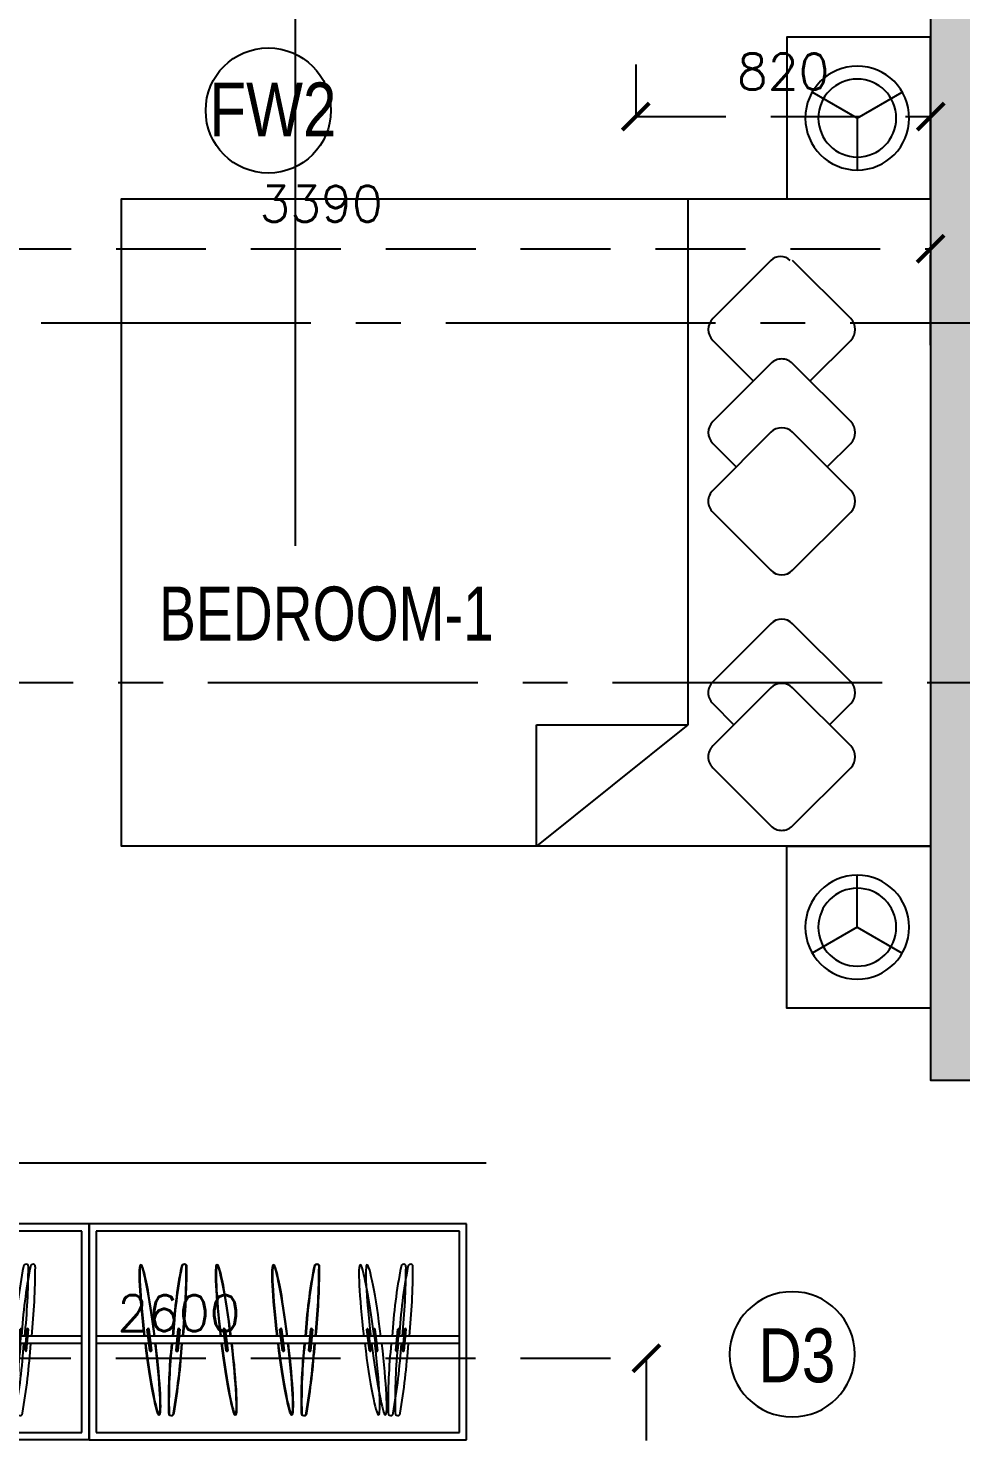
# Model space of a CAD drawing. Header units: millimetres. Extents: x 1180970 to 1231451, y -5737889 to -5695638.
# Drawn here: x 1196623 to 1199216, y -5706300 to -5702374 of the extents above; entities that cross this region are included whole.
import ezdxf
from ezdxf.enums import TextEntityAlignment as Align

# ---------------------------------------------------------------- set-up
doc = ezdxf.new("R2010")
doc.units = ezdxf.units.MM
doc.header["$LTSCALE"] = 1000
doc.header["$MEASUREMENT"] = 0
for name, pattern in [('AUDIT_D_120904163729-0', [0]), ('T8(T9 IS SIMILAR) - GROUND FLOOR - DIMENSION & TEXTING$0$HIDDEN', [0.375, 0.25, -0.125]), ('T8_PROFILE SECTIONS$0$HIDDEN', [0.375, 0.25, -0.125]), ('T8_PROFILE SECTIONS$0$PHANTOM2', [1.25, 0.625, -0.125, 0.125, -0.125, 0.125, -0.125]), ('T8_REFUGE COLUMNS$0$CENTER2', [1.125, 0.75, -0.125, 0.125, -0.125])]:
    doc.linetypes.add(name, pattern=pattern)
doc.layers.get('0').update_dxf_attribs({"linetype": 'AUDIT_D_120904163729-0'})
for name, color, linetype in [('2BHK-A - BACK$0$2BHK-A - FRONT$0$a-furniture', 8, 'Continuous'), ('T8(T9 IS SIMILAR) - GROUND FLOOR - DIMENSION & TEXTING$0$A-DIMENSIONS', 2, 'T8(T9 IS SIMILAR) - GROUND FLOOR - DIMENSION & TEXTING$0$HIDDEN'), ('T8(T9 IS SIMILAR) - GROUND FLOOR - DIMENSION & TEXTING$0$a-window-no', 125, 'Continuous'), ('T8_PROFILE SECTIONS$0$A-PROFILE SECTIONS', 81, 'T8_PROFILE SECTIONS$0$PHANTOM2'), ('T8_REFUGE COLUMNS$0$A-CENTERLINE', 193, 'T8_REFUGE COLUMNS$0$CENTER2'), ('T8_REFUGE COLUMNS$0$A-RCC COLS', 3, 'Continuous')]:
    doc.layers.add(name, color=color, linetype=linetype)
doc.layers.add('T8(T9 IS SIMILAR) - GROUND FLOOR - DIMENSION & TEXTING$0$a-Text', color=4, linetype='Continuous', lineweight=0)
doc.layers.add('T8(T9 IS SIMILAR) - GROUND FLOOR$0$D&W', color=8, linetype='Continuous', lineweight=25)
doc.layers.add('T8_REFUGE COLUMNS$0$COL-HATCH', color=7, linetype='Continuous', lineweight=25, true_color=0xa3a3a3)
doc.styles.add('T8(T9 IS SIMILAR) - GROUND FLOOR - DIMENSION & TEXTING$0$ARIAL ARROW', font='swisscl.ttf')
doc.styles.add('T8(T9 IS SIMILAR) - GROUND FLOOR - DIMENSION & TEXTING$0$LODHA STANDERD', font='sanss___.ttf')
doc.styles.add('T8(T9 IS SIMILAR) - GROUND FLOOR - DIMENSION & TEXTING$0$Romans 1', font='romans.shx', dxfattribs={"height": 100})
doc.dimstyles.new('T8(T9 IS SIMILAR) - GROUND FLOOR - DIMENSION & TEXTING$0$ALPINE S', dxfattribs={"dimscale": 0, "dimtxt": 100, "dimasz": 75, "dimexe": 0, "dimexo": 0, "dimgap": 75, "dimtad": 1, "dimdec": 0, "dimzin": 0, "dimdsep": 46, "dimtxsty": 'T8(T9 IS SIMILAR) - GROUND FLOOR - DIMENSION & TEXTING$0$Romans 1', "dimblk": 'T8(T9 IS SIMILAR) - GROUND FLOOR - DIMENSION & TEXTING$0$_ArchTick', "dimcen": 0.09, "dimclrd": 256, "dimclre": 256, "dimclrt": 7, "dimadec": 0, "dimazin": 0, "dimtfac": 1, "dimtdec": 0, "dimtofl": 0, "dimtmove": 1, "dimatfit": 0, "dimldrblk": 'T8(T9 IS SIMILAR) - GROUND FLOOR - DIMENSION & TEXTING$0$_Open90', "dimfxl": 1, "dimtolj": 1, "dimtzin": 0, "dimarcsym": 0})

# ---------------------------------------------------------------- blocks, each defined once
blk = doc.blocks.new('2BHK-A - BACK$0$2BHK-A - FRONT$0$A$C6E931037')
at = {"color": 0, "linetype": 'ByBlock'}
for p, q in [((1050, 600), (0, 600)), ((0, 600), (0, 0)), ((1050, 0), (1050, 600)), ((1030, 580), (20, 580)), ((20, 580), (20, 20)), ((1030, 20), (1030, 580)), ((1029, 287.5), (19, 287.5)), ((169.2, 247.5), (161.9, 307.1)), ((170.8, 247.5), (163.5, 307.1)), ((164.9, 307.5), (172.2, 247.9)), ((166.5, 307.5), (173.8, 247.9)), ((242.4, 247.6), (247.7, 307.4)), ((244, 247.6), (249.2, 307.4)), ((250.7, 307.1), (245.4, 247.4)), ((252.2, 307.1), (247, 247.4)), ((381.4, 247.5), (374, 307.1)), ((374, 307.1), (374, 307.1)), ((382.9, 247.5), (375.6, 307.1)), ((375.6, 307.1), (375.6, 307.1)), ((377, 307.5), (377, 307.5)), ((377, 307.5), (384.3, 247.9)), ((378.6, 307.5), (378.6, 307.5)), ((378.6, 307.5), (385.9, 247.9)), ((538.2, 247.5), (530.9, 307.1)), ((539.8, 247.5), (532.4, 307.1)), ((533.9, 307.5), (541.2, 247.9)), ((535.4, 307.5), (542.7, 247.9)), ((611.4, 247.6), (616.6, 307.4)), ((612.9, 247.6), (618.2, 307.4)), ((619.6, 307.1), (614.4, 247.4)), ((621.2, 307.1), (615.9, 247.4)), ((780.2, 247.5), (772.9, 307.1)), ((775.8, 307.5), (783.1, 247.9)), ((799.4, 247.5), (792.1, 307.1)), ((795.1, 307.5), (802.4, 247.9)), ((853.4, 247.6), (858.6, 307.4)), ((861.6, 307.1), (856.3, 247.4)), ((872.6, 247.6), (877.8, 307.4)), ((880.8, 307.1), (875.6, 247.4)), ((1030, 267.5), (20, 267.5)), ((381.4, 247.5), (381.4, 247.5)), ((382.9, 247.5), (382.9, 247.5)), ((384.3, 247.9), (384.3, 247.9)), ((385.9, 247.9), (385.9, 247.9)), ((0, 0), (1050, 0)), ((20, 20), (1030, 20))]:
    blk.add_line(p, q, dxfattribs=at)
for centre, radius, start, end in [((1679.1, 203.5), 1449.3, 168.9432, 176.6792), ((1680.7, 203.5), 1449.3, 168.9432, 176.6792), ((263.6, 481.1), 6.91, 353.3258, 176.6742), ((265.2, 481.1), 6.91, 353.3258, 176.6742), ((-1659.6, 483.1), 1930.1, 354.1834, 359.9166), ((-1658.1, 483.1), 1930.1, 354.1834, 359.9166), ((2048.1, 203.5), 1449.3, 168.9432, 176.6792), ((2049.6, 203.5), 1449.3, 168.9432, 176.6792), ((632.6, 481.1), 6.91, 353.3258, 176.6742), ((634.1, 481.1), 6.91, 353.3258, 176.6742), ((-1290.6, 483.1), 1930.1, 354.1834, 359.9166), ((-1289.1, 483.1), 1930.1, 354.1834, 359.9166), ((2290, 203.5), 1449.3, 168.9432, 176.6792), ((2309.3, 203.5), 1449.3, 168.9432, 176.6792), ((874.5, 481.1), 6.91, 353.3258, 176.6742), ((-1048.7, 483.1), 1930.1, 354.1834, 359.9166), ((893.8, 481.1), 6.91, 353.3258, 176.6742), ((-1029.4, 483.1), 1930.1, 354.1834, 359.9166), ((163.4, 307.3), 1.5, 7, 187), ((165, 307.3), 1.5, 7, 187), ((249.2, 307.3), 1.5, 355, 175), ((250.7, 307.3), 1.5, 355, 175), ((375.5, 307.3), 1.5, 7, 187), ((377.1, 307.3), 1.5, 7, 187), ((532.4, 307.3), 1.5, 7, 187), ((533.9, 307.3), 1.5, 7, 187), ((618.1, 307.3), 1.5, 355, 175), ((619.7, 307.3), 1.5, 355, 175), ((774.3, 307.3), 1.5, 7, 187), ((793.6, 307.3), 1.5, 7, 187), ((860.1, 307.3), 1.5, 355, 175), ((879.3, 307.3), 1.5, 355, 175), ((170.7, 247.7), 1.5, 187, 7), ((172.3, 247.7), 1.5, 187, 7), ((1671.5, 107.8), 1450.8, 173.6789, 181.3108), ((1673.1, 107.8), 1450.8, 173.6789, 181.3108), ((-1666, 397), 1928.2, 350.3383, 356.1495), ((-1664.5, 397), 1928.2, 350.3383, 356.1495), ((243.9, 247.5), 1.5, 175, 355), ((245.5, 247.5), 1.5, 175, 355), ((382.8, 247.7), 1.5, 187, 7), ((384.4, 247.7), 1.5, 187, 7), ((539.7, 247.7), 1.5, 187, 7), ((541.2, 247.7), 1.5, 187, 7), ((2040.5, 107.8), 1450.8, 173.6789, 181.3108), ((2042, 107.8), 1450.8, 173.6789, 181.3108), ((-1297, 397), 1928.2, 350.3383, 356.1495), ((-1295.5, 397), 1928.2, 350.3383, 356.1495), ((612.9, 247.5), 1.5, 175, 355), ((614.4, 247.5), 1.5, 175, 355), ((781.7, 247.7), 1.5, 187, 7), ((800.9, 247.7), 1.5, 187, 7), ((2282.4, 107.8), 1450.8, 173.6789, 181.3108), ((-1055.1, 397), 1928.2, 350.3383, 356.1495), ((2301.7, 107.8), 1450.8, 173.6789, 181.3108), ((854.8, 247.5), 1.5, 175, 355), ((-1035.8, 397), 1928.2, 350.3383, 356.1495), ((874.1, 247.5), 1.5, 175, 355), ((228, 73.8), 6.91, 173.3258, 356.6742), ((229.5, 73.8), 6.91, 173.3258, 356.6742), ((596.9, 73.8), 6.91, 173.3258, 356.6742), ((598.5, 73.8), 6.91, 173.3258, 356.6742), ((838.9, 73.8), 6.91, 173.3258, 356.6742), ((858.1, 73.8), 6.91, 173.3258, 356.6742)]:
    blk.add_arc(centre, radius, start, end, dxfattribs=at)
for centre, start_param, end_param in [((169.2, 272.7), -1.509644, 1.493508), ((170.7, 272.7), -1.509644, 1.493508), ((381.3, 272.7), -1.509644, 1.493508), ((382.8, 272.7), -1.509644, 1.493508), ((538.1, 272.7), -1.509644, 1.493508), ((539.7, 272.7), -1.509644, 1.493508), ((780.1, 272.7), -1.509644, 1.493508), ((799.3, 272.7), -1.509644, 1.493508), ((168, 282.7), 1.633749, 4.633301), ((169.5, 282.7), 1.633749, 4.633301), ((380.1, 282.7), 1.633749, 4.633301), ((381.6, 282.7), 1.633749, 4.633301), ((536.9, 282.7), 1.633749, 4.633301), ((538.5, 282.7), 1.633749, 4.633301), ((778.9, 282.7), 1.633749, 4.633301), ((798.1, 282.7), 1.633749, 4.633301)]:
    blk.add_ellipse(centre, major_axis=(-26.2, 213.6), ratio=0.065707, start_param=start_param, end_param=end_param, dxfattribs=at)
blk = doc.blocks.new('2BHK-A - BACK$0$2BHK-A - FRONT$0$a bed')
at = {"color": 0, "linetype": 'ByBlock', "extrusion": (1.06338e-09, -0.000260045, 1)}
for q in [(78.6, 2497.2), (328.9, 2497.3), (203.8, 2280.5)]:
    blk.add_line((203.8, 2425), q, dxfattribs=at)
at = {"color": 0, "linetype": 'ByBlock'}
for p, q in [((675, 2200, 0), (675, 737.5, 0)), ((221.8, 1867.4, 0), (383.5, 2029, 0)), ((444.1, 2029, 0), (605.8, 1867.4, 0)), ((334.7, 1693.9, 0), (221.8, 1806.8, 0)), ((605.8, 1806.8, 0), (492.9, 1693.9, 0)), ((221.8, 1581, 0), (383.5, 1742.6, 0)), ((444.1, 1742.6, 0), (605.8, 1581, 0)), ((221.8, 1389.8, 0), (383.5, 1551.4, 0)), ((444.1, 1551.4, 0), (605.8, 1389.8, 0)), ((287.1, 1455.1, 0), (221.8, 1520.4, 0)), ((605.8, 1520.4, 0), (540.5, 1455.1, 0)), ((383.5, 1167.5, 0), (221.8, 1329.2, 0)), ((605.8, 1329.2, 0), (444.1, 1167.5, 0)), ((221.8, 857.3, 0), (383.5, 1019, 0)), ((444.1, 1019, 0), (605.8, 857.3, 0)), ((221.8, 679, 0), (383.5, 840.6, 0)), ((444.1, 840.6, 0), (605.8, 679, 0)), ((280.7, 737.9, 0), (221.8, 796.7, 0)), ((605.8, 796.7, 0), (546.9, 737.9, 0)), ((1095.6, 737.5, 0), (675, 737.5, 0)), ((675, 737.5, 0), (1095.6, 400, 0)), ((1095.6, 400, 0), (1095.6, 737.5, 0)), ((383.5, 456.7, 0), (221.8, 618.4, 0)), ((605.8, 618.4, 0), (444.1, 456.7, 0)), ((56.3, 400, 0), (506.3, 400, 0))]:
    blk.add_line(p, q, dxfattribs=at)
at = {"color": 0, "linetype": 'ByBlock', "extrusion": (1.06338e-09, 0.000260045, 1)}
for q in [(203.8, 319.5), (78.6, 102.8), (328.9, 102.7)]:
    blk.add_line((203.8, 175), q, dxfattribs=at)
at = {"color": 0, "linetype": 'ByBlock'}
for points in [[(0, 2200), (0, 2650), (400, 2650), (400, 2200)], [(0, 400), (0, -50), (400, -50), (400, 400)]]:
    blk.add_lwpolyline(points, close=True, dxfattribs=at)
blk.add_lwpolyline([(0, 400), (2250, 400), (2250, 2200), (0, 2200), (0, 400)], dxfattribs=at)
at = {"color": 0, "linetype": 'ByBlock', "extrusion": (1.06338e-09, -0.000260045, 1)}
for radius in [144.5, 108.4]:
    blk.add_circle((203.8, 2425, -0.6), radius, dxfattribs=at)
at = {"color": 0, "linetype": 'ByBlock', "extrusion": (1.06338e-09, 0.000260045, 1)}
for radius in [144.5, 108.4]:
    blk.add_circle((203.8, 175, 0), radius, dxfattribs=at)
at = {"color": 0, "linetype": 'ByBlock', "extrusion": (7.42612e-06, -2.34658e-07, -1)}
for centre, major_axis, start_param, end_param in [((417.2, 2002.1, 0), (-26.9, 26.9, 0), 6.283185, 7.853982), ((252.2, 1837.1, 0.7), (-30.3, 30.3, 0), 4.712389, 6.283185), ((575.4, 1837.1, 0.7), (30.3, 30.3, 0), 0, 1.570796), ((413.8, 1712.3, 0.7), (-30.3, 30.3, 0), 6.283185, 7.853982), ((252.2, 1550.7, 0.7), (30.3, 30.3, 0), 3.141593, 4.712389), ((575.4, 1550.7, 0.7), (30.3, 30.3, 0), 0, 1.570796), ((413.8, 1521.1, 0.7), (30.3, 30.3, 0), 4.712389, 6.283185), ((252.2, 1359.5, 0.7), (-30.3, 30.3, 0), 4.712389, 6.283185), ((575.4, 1359.5, 0.7), (-30.3, 30.3, 0), 1.570796, 3.141593), ((413.8, 1197.8, 0.7), (-30.3, 30.3, 0), 3.141593, 4.712389), ((413.8, 988.7, 0.7), (30.3, 30.3, 0), 4.712389, 6.283185), ((252.2, 827, 0.7), (30.3, 30.3, 0), 3.141593, 4.712389), ((413.8, 810.3, 0.7), (30.3, 30.3, 0), 4.712389, 6.283185), ((575.4, 827, 0.7), (-30.3, 30.3, 0), 1.570796, 3.141593), ((252.2, 648.7, 0.7), (-30.3, 30.3, 0), 4.712389, 6.283185), ((575.4, 648.7, 0.7), (-30.3, 30.3, 0), 1.570796, 3.141593), ((413.8, 487.1, 0.7), (30.3, 30.3, 0), 1.570796, 3.141593)]:
    blk.add_ellipse(centre, major_axis=major_axis, ratio=1, start_param=start_param, end_param=end_param, dxfattribs=at)
blk = doc.blocks.new('2BHK-A - BACK')
at = {"layer": '2BHK-A - BACK$0$2BHK-A - FRONT$0$a-furniture', "extrusion": (4.84058e-05, -0.000523293, -1), "zscale": -0.9999999999999952, "rotation": 359.9999999999994}
blk.add_blockref('2BHK-A - BACK$0$2BHK-A - FRONT$0$a bed', (-1199132.4, -5705048.5, 3043.5), dxfattribs=at)
at = {"layer": '2BHK-A - BACK$0$2BHK-A - FRONT$0$a-furniture', "extrusion": (0.000159294, -0.000512155, 1)}
for p in [(1195742.4, -5706298.4, 3113), (1196792.4, -5706298.5, 3113.2)]:
    blk.add_blockref('2BHK-A - BACK$0$2BHK-A - FRONT$0$A$C6E931037', p, dxfattribs=at)
blk = doc.blocks.new('T8_REFUGE COLUMNS')
at = {"layer": 'T8_REFUGE COLUMNS$0$COL-HATCH', "linetype": 'ByBlock'}
h = blk.add_hatch(color=256, dxfattribs=at)
h.dxf.hatch_style = 1
h.paths.add_polyline_path([(1199382.1, -5701089.9), (1199132.1, -5701089.9), (1199132.1, -5705299.9), (1199382.1, -5705299.9)])
at = {"layer": 'T8_REFUGE COLUMNS$0$A-CENTERLINE'}
for p, q in [((1214284.1, -5703194.9), (1182156.9, -5703194.9)), ((1218123.2, -5704194.9), (1182156.9, -5704194.9))]:
    blk.add_line(p, q, dxfattribs=at)
at = {"layer": 'T8_REFUGE COLUMNS$0$A-RCC COLS', "linetype": 'ByBlock'}
blk.add_lwpolyline([(1199382.1, -5701089.9), (1199132.1, -5701089.9), (1199132.1, -5705299.9), (1199382.1, -5705299.9)], close=True, dxfattribs=at)
blk = doc.blocks.new('T8(T9 IS SIMILAR) - GROUND FLOOR')
at = {"layer": 'T8(T9 IS SIMILAR) - GROUND FLOOR$0$D&W', "linetype": 'ByBlock'}
for name in ['T8_REFUGE COLUMNS', '2BHK-A - BACK']:
    blk.add_blockref(name, (0, 0), dxfattribs=at)
blk = doc.blocks.new('T8(T9 IS SIMILAR) - GROUND FLOOR - DIMENSION & TEXTING$0$_ArchTick')
at = {"color": 0, "linetype": 'ByBlock', "const_width": 0.15}
blk.add_lwpolyline([(-0.5, -0.5), (0.5, 0.5)], dxfattribs=at)
blk = doc.blocks.new('*D661')
at = {"layer": 'T8(T9 IS SIMILAR) - GROUND FLOOR - DIMENSION & TEXTING$0$A-DIMENSIONS', "linetype": 'T8(T9 IS SIMILAR) - GROUND FLOOR - DIMENSION & TEXTING$0$HIDDEN', "lineweight": -2, "transparency": 16777216}
for p, q in [((1198312.8, -5702475.6), (1198312.8, -5702620.2)), ((1199132.6, -5702475.6), (1199132.6, -5702620.2))]:
    blk.add_line(p, q, dxfattribs=at)
at = {"layer": 'T8(T9 IS SIMILAR) - GROUND FLOOR - DIMENSION & TEXTING$0$A-DIMENSIONS', "lineweight": -2, "transparency": 16777216}
blk.add_line((1198312.8, -5702620.2), (1199132.6, -5702620.2), dxfattribs=at)
at = {"layer": 'T8(T9 IS SIMILAR) - GROUND FLOOR - DIMENSION & TEXTING$0$A-DIMENSIONS', "linetype": 'ByBlock', "lineweight": -2, "transparency": 16777216, "xscale": 75, "yscale": 75, "zscale": 75, "rotation": 180}
blk.add_blockref('T8(T9 IS SIMILAR) - GROUND FLOOR - DIMENSION & TEXTING$0$_ArchTick', (1198312.8, -5702620.2), dxfattribs=at)
at = {"layer": 'T8(T9 IS SIMILAR) - GROUND FLOOR - DIMENSION & TEXTING$0$A-DIMENSIONS', "linetype": 'ByBlock', "lineweight": -2, "transparency": 16777216, "xscale": 75, "yscale": 75, "zscale": 75}
blk.add_blockref('T8(T9 IS SIMILAR) - GROUND FLOOR - DIMENSION & TEXTING$0$_ArchTick', (1199132.6, -5702620.2), dxfattribs=at)
at = {"layer": 'T8(T9 IS SIMILAR) - GROUND FLOOR - DIMENSION & TEXTING$0$A-DIMENSIONS', "color": 7, "linetype": 'ByBlock', "transparency": 16777216, "insert": (1198722.7, -5702495.2), "char_height": 100, "attachment_point": 5, "style": 'T8(T9 IS SIMILAR) - GROUND FLOOR - DIMENSION & TEXTING$0$Romans 1'}
blk.add_mtext('\\A1;820', dxfattribs=at)
blk = doc.blocks.new('T8(T9 IS SIMILAR) - GROUND FLOOR - DIMENSION & TEXTING$0$_Open90')
at = {"color": 0, "linetype": 'ByBlock', "lineweight": -2}
for p, q in [((0, 0), (-1, 0)), ((-0.5, 0.5), (0, 0)), ((0, 0), (-0.5, -0.5))]:
    blk.add_line(p, q, dxfattribs=at)
blk = doc.blocks.new('*D662')
at = {"layer": 'T8(T9 IS SIMILAR) - GROUND FLOOR - DIMENSION & TEXTING$0$A-DIMENSIONS', "linetype": 'T8(T9 IS SIMILAR) - GROUND FLOOR - DIMENSION & TEXTING$0$HIDDEN', "lineweight": -2, "transparency": 16777216}
for p, q in [((1195742.6, -5703255.7), (1195742.6, -5702987.5)), ((1199132.6, -5703255.7), (1199132.6, -5702987.5))]:
    blk.add_line(p, q, dxfattribs=at)
at = {"layer": 'T8(T9 IS SIMILAR) - GROUND FLOOR - DIMENSION & TEXTING$0$A-DIMENSIONS', "lineweight": -2, "transparency": 16777216}
blk.add_line((1195742.6, -5702987.5), (1199132.6, -5702987.5), dxfattribs=at)
at = {"layer": 'T8(T9 IS SIMILAR) - GROUND FLOOR - DIMENSION & TEXTING$0$A-DIMENSIONS', "linetype": 'ByBlock', "lineweight": -2, "transparency": 16777216, "xscale": 75, "yscale": 75, "zscale": 75, "rotation": 180}
blk.add_blockref('T8(T9 IS SIMILAR) - GROUND FLOOR - DIMENSION & TEXTING$0$_ArchTick', (1195742.6, -5702987.5), dxfattribs=at)
at = {"layer": 'T8(T9 IS SIMILAR) - GROUND FLOOR - DIMENSION & TEXTING$0$A-DIMENSIONS', "linetype": 'ByBlock', "lineweight": -2, "transparency": 16777216, "xscale": 75, "yscale": 75, "zscale": 75}
blk.add_blockref('T8(T9 IS SIMILAR) - GROUND FLOOR - DIMENSION & TEXTING$0$_ArchTick', (1199132.6, -5702987.5), dxfattribs=at)
at = {"layer": 'T8(T9 IS SIMILAR) - GROUND FLOOR - DIMENSION & TEXTING$0$A-DIMENSIONS', "color": 7, "linetype": 'ByBlock', "transparency": 16777216, "insert": (1197437.6, -5702862.5), "char_height": 100, "attachment_point": 5, "style": 'T8(T9 IS SIMILAR) - GROUND FLOOR - DIMENSION & TEXTING$0$Romans 1'}
blk.add_mtext('\\A1;3390', dxfattribs=at)
blk = doc.blocks.new('*D664')
at = {"layer": 'T8(T9 IS SIMILAR) - GROUND FLOOR - DIMENSION & TEXTING$0$A-DIMENSIONS', "linetype": 'T8(T9 IS SIMILAR) - GROUND FLOOR - DIMENSION & TEXTING$0$HIDDEN', "lineweight": -2, "transparency": 16777216}
for p, q in [((1195742.1, -5706300.9), (1195742.1, -5706072.7)), ((1198342.3, -5706301.3), (1198342.3, -5706072.7))]:
    blk.add_line(p, q, dxfattribs=at)
at = {"layer": 'T8(T9 IS SIMILAR) - GROUND FLOOR - DIMENSION & TEXTING$0$A-DIMENSIONS', "lineweight": -2, "transparency": 16777216}
blk.add_line((1195742.1, -5706072.7), (1198342.3, -5706072.7), dxfattribs=at)
at = {"layer": 'T8(T9 IS SIMILAR) - GROUND FLOOR - DIMENSION & TEXTING$0$A-DIMENSIONS', "linetype": 'ByBlock', "lineweight": -2, "transparency": 16777216, "xscale": 75, "yscale": 75, "zscale": 75, "rotation": 180}
blk.add_blockref('T8(T9 IS SIMILAR) - GROUND FLOOR - DIMENSION & TEXTING$0$_ArchTick', (1195742.1, -5706072.7), dxfattribs=at)
at = {"layer": 'T8(T9 IS SIMILAR) - GROUND FLOOR - DIMENSION & TEXTING$0$A-DIMENSIONS', "linetype": 'ByBlock', "lineweight": -2, "transparency": 16777216, "xscale": 75, "yscale": 75, "zscale": 75}
blk.add_blockref('T8(T9 IS SIMILAR) - GROUND FLOOR - DIMENSION & TEXTING$0$_ArchTick', (1198342.3, -5706072.7), dxfattribs=at)
at = {"layer": 'T8(T9 IS SIMILAR) - GROUND FLOOR - DIMENSION & TEXTING$0$A-DIMENSIONS', "color": 7, "linetype": 'ByBlock', "transparency": 16777216, "insert": (1197042.2, -5705947.7), "char_height": 100, "attachment_point": 5, "style": 'T8(T9 IS SIMILAR) - GROUND FLOOR - DIMENSION & TEXTING$0$Romans 1'}
blk.add_mtext('\\A1;2600', dxfattribs=at)
blk = doc.blocks.new('T8(T9 IS SIMILAR) - GROUND FLOOR - DIMENSION & TEXTING$0$WINDOW TAG')
at = {"layer": 'T8(T9 IS SIMILAR) - GROUND FLOOR - DIMENSION & TEXTING$0$a-window-no'}
blk.add_circle((0, 0), 174.1, dxfattribs=at)
at = {"layer": 'T8(T9 IS SIMILAR) - GROUND FLOOR - DIMENSION & TEXTING$0$a-window-no', "style": 'T8(T9 IS SIMILAR) - GROUND FLOOR - DIMENSION & TEXTING$0$LODHA STANDERD'}
blk.add_attdef('WINDOW', text='', height=150, dxfattribs=at).set_placement((11.3, 2.8), align=Align.MIDDLE_CENTER)
blk = doc.blocks.new('T8_PROFILE SECTIONS$0$MH')
at = {"layer": 'T8_PROFILE SECTIONS$0$A-PROFILE SECTIONS', "linetype": 'T8_PROFILE SECTIONS$0$HIDDEN', "ltscale": 2}
h = blk.add_hatch(color=256, dxfattribs=at)
h.dxf.hatch_style = 1
h.paths.add_polyline_path([(1140339.1, -5697424.8), (1140519.9, -5697528.1), (1140339.1, -5697631.3)])
at = {"layer": 'T8_PROFILE SECTIONS$0$A-PROFILE SECTIONS', "linetype": 'T8_PROFILE SECTIONS$0$HIDDEN', "ltscale": 2, "const_width": 5}
blk.add_lwpolyline([(1140339.1, -5697424.8), (1140339.1, -5697424.8), (1140519.9, -5697528.1), (1140339.1, -5697631.3)], close=True, dxfattribs=at)
blk.add_lwpolyline([(1140339.1, -5697424.8), (1140339.1, -5700565.7)], dxfattribs=at)
blk = doc.blocks.new('PROFILE SECTION LINE T9')
at = {"layer": 'T8_PROFILE SECTIONS$0$A-PROFILE SECTIONS', "linetype": 'ByBlock', "xscale": -1}
blk.add_blockref('T8_PROFILE SECTIONS$0$MH', (1151987.1, 5708367, 0), dxfattribs=at)
at = {"layer": 'T8_PROFILE SECTIONS$0$A-PROFILE SECTIONS', "linetype": 'ByBlock', "rotation": 90}
blk.add_blockref('T8_PROFILE SECTIONS$0$MH', (-5688386.6, -1134253.3, 0), dxfattribs=at)
blk = doc.blocks.new('T8(T9 IS SIMILAR) - GROUND FLOOR - DIMENSION & TEXTING')
at = {"layer": 'T8(T9 IS SIMILAR) - GROUND FLOOR - DIMENSION & TEXTING$0$a-window-no'}
ref = blk.add_blockref('T8(T9 IS SIMILAR) - GROUND FLOOR - DIMENSION & TEXTING$0$WINDOW TAG', (1197290.9, -5702603.2, 1.1), dxfattribs=at)
ref.add_attrib('WINDOW', 'FW2', dxfattribs={"height": 150, "style": 'T8(T9 IS SIMILAR) - GROUND FLOOR - DIMENSION & TEXTING$0$LODHA STANDERD', "width": 0.8}).set_placement((1197303.6, -5702600.4, 1.1), align=Align.MIDDLE_CENTER)
ref = blk.add_blockref('T8(T9 IS SIMILAR) - GROUND FLOOR - DIMENSION & TEXTING$0$WINDOW TAG', (1198747.8, -5706062, 1.1), dxfattribs=dict(at, xscale=-1, rotation=180))
ref.add_attrib('WINDOW', 'D3', dxfattribs={"height": 150, "style": 'T8(T9 IS SIMILAR) - GROUND FLOOR - DIMENSION & TEXTING$0$LODHA STANDERD', "width": 0.8}).set_placement((1198760.5, -5706064.8, 1.1), align=Align.MIDDLE_CENTER)
at = {"layer": 'T8(T9 IS SIMILAR) - GROUND FLOOR - DIMENSION & TEXTING$0$a-Text', "style": 'T8(T9 IS SIMILAR) - GROUND FLOOR - DIMENSION & TEXTING$0$ARIAL ARROW'}
blk.add_text('BEDROOM-1', height=150, dxfattribs=at).set_placement((1196986.9, -5704077.1))
at = {"layer": 'T8(T9 IS SIMILAR) - GROUND FLOOR - DIMENSION & TEXTING$0$A-DIMENSIONS', "linetype": 'ByBlock'}
for base, p1, p2, picture, middle in [((1199132.6, -5702620.2), (1198312.8, -5702475.6), (1199132.6, -5702475.6), '*D661', (1198722.7, -5702495.2)), ((1199132.6, -5702987.5), (1195742.6, -5703255.7), (1199132.6, -5703255.7, -2.3), '*D662', (1197437.6, -5702862.5)), ((1198342.3, -5706072.7), (1195742.1, -5706300.9), (1198342.3, -5706301.3), '*D664', (1197042.2, -5705947.7))]:
    dim = blk.add_linear_dim(base=base, p1=p1, p2=p2, dimstyle='T8(T9 IS SIMILAR) - GROUND FLOOR - DIMENSION & TEXTING$0$ALPINE S', override={"dimscale": 1, "dimfxl": 5, "dimarcsym": 1}, dxfattribs=at)
    dim.commit()
    dim.dimension.update_dxf_attribs({"geometry": picture, "text_midpoint": middle})

msp = doc.modelspace()

# ---------------------------------------------------------------- block references
at = {"linetype": 'ByBlock'}
msp.add_blockref('T8(T9 IS SIMILAR) - GROUND FLOOR', (0, 0), dxfattribs=at)

# ---------------------------------------------------------------- next in the draw order: block references
msp.add_blockref('T8(T9 IS SIMILAR) - GROUND FLOOR - DIMENSION & TEXTING', (0, 0), dxfattribs=at)

# ---------------------------------------------------------------- next in the draw order: block references
at = {"layer": 'T8_PROFILE SECTIONS$0$A-PROFILE SECTIONS', "linetype": 'ByBlock'}
msp.add_blockref('PROFILE SECTION LINE T9', (1185718.2, -5711615.8, 0), dxfattribs=at)

doc.saveas('drawing.dxf')
